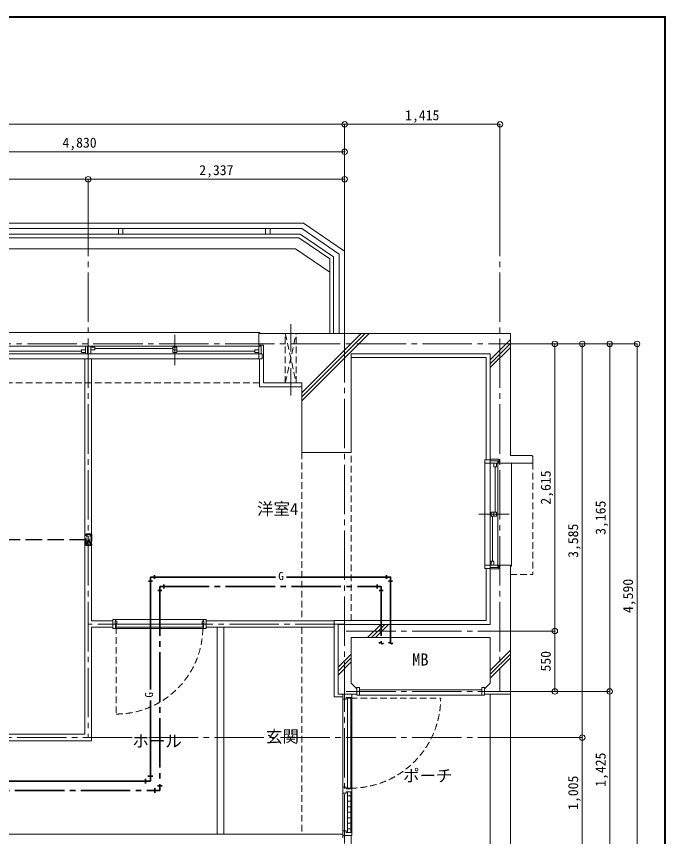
# Model space of a CAD drawing. Units: millimetres at full size, sheet at 1:50. Extents: x -9674 to 9699, y -6794 to 6791.
# Drawn here: x 3784 to 9699, y -679 to 6791 of the extents above; entities that cross this region are included whole.
import ezdxf
from ezdxf.enums import TextEntityAlignment as Align

# ---------------------------------------------------------------- set-up
doc = ezdxf.new("R2010")
doc.units = ezdxf.units.MM
doc.header["$LTSCALE"] = 50
doc.header["$PDMODE"] = 32
doc.header["$PDSIZE"] = 50
for name, pattern in [('CHAIN1', [8, 5, -1, 1, -1]), ('CHAIN2', [12, 9, -1, 1, -1]), ('DASHED1', [1.8, 1.2, -0.6]), ('DASHED3', [4, 3, -1])]:
    doc.linetypes.add(name, pattern=pattern)
for name, color, linetype, lineweight in [('0-0_図面枠', 7, 'Continuous', 9), ('1-0_芯', 134, 'CHAIN2', 9), ('1-1_躯体', 134, 'Continuous', 9), ('1-2_間仕切', 134, 'Continuous', 9), ('1-3_建具', 134, 'Continuous', 9), ('1-5_設備', 134, 'Continuous', 9), ('1-6_ﾊﾞﾙｺﾆｰ・階段', 134, 'Continuous', 9), ('1-7_その他', 134, 'DASHED1', 9), ('1-8_ハッチ', 134, 'Continuous', 9), ('1-B_寸法', 134, 'Continuous', 9), ('1-C_梁', 134, 'DASHED1', 9), ('2-2', 5, 'DASHED3', 25), ('2-3_建具', 4, 'Continuous', 35), ('2-9_金物', 1, 'CHAIN2', 35)]:
    doc.layers.add(name, color=color, linetype=linetype, lineweight=lineweight)
doc.layers.add('1-A_文字', color=134, linetype='Continuous')
doc.styles.add('ＭＳ ゴシック', font='')
doc.styles.get('ＭＳ ゴシック').set_extended_font_data('MS Gothic')

msp = doc.modelspace()

# ---------------------------------------------------------------- linework, layer by layer
at = {"layer": '0-0_図面枠'}
for p, q in [((9697.16, 6789.66), (-9672.16, 6789.66)), ((9695.4, 6787.9), (-9670.4, 6787.9)), ((-9668.64, 6786.14), (9693.64, 6786.14)), ((9691.87, 6784.38), (-9666.87, 6784.38)), ((9690.11, 6782.61), (-9665.11, 6782.61)), ((9688.35, 6780.85), (-9663.35, 6780.85)), ((9688.35, -6783.35), (9688.35, 6780.85)), ((9690.11, -6785.11), (9690.11, 6782.61)), ((9691.87, -6786.88), (9691.87, 6784.38)), ((9693.64, 6786.14), (9693.64, -6788.64)), ((9695.4, -6790.4), (9695.4, 6787.9)), ((9697.16, -6792.16), (9697.16, 6789.66))]:
    msp.add_line(p, q, dxfattribs=at)
msp.add_lwpolyline([(9698.92, -6793.93), (9698.92, 6791.43), (-9673.92, 6791.43)], dxfattribs=at)
at = {"layer": '1-0_芯'}
for p, q in [((4437.58, 5058.48), (4437.58, 223.48)), ((6774.58, -4341.52), (6774.58, 5058.48)), ((8189.58, 5058.48), (8189.58, 643.48)), ((-8715.42, 3808.48), (8439.58, 3808.48)), ((6774.58, 1257.48), (4437.58, 1257.48)), ((8439.58, 1193.48), (6774.58, 1193.48)), ((8439.58, 643.48), (6774.58, 643.48)), ((8439.58, 223.48), (-3044.42, 223.48))]:
    msp.add_line(p, q, dxfattribs=at)
at = {"layer": '1-1_躯体'}
for p, q in [((5992.58, 3798.48), (5992.58, 3903.48)), ((8284.58, 3903.48), (5992.58, 3903.48)), ((8284.58, 3903.48), (8284.58, 2793.48)), ((6034.58, 3798.48), (5992.58, 3798.48)), ((6034.58, 3453.48), (6034.58, 3798.48)), ((8099.58, 3718.48), (8099.58, 2758.48)), ((6384.58, 3453.48), (6034.58, 3453.48)), ((6384.58, 2818.48), (6384.58, 3453.48)), ((8479.58, 2793.48), (8284.58, 2793.48)), ((8479.58, 2793.48), (8489.58, 2783.48)), ((8489.58, 2783.48), (8489.58, 2723.48)), ((8179.58, 2758.48), (8099.58, 2758.48)), ((8179.58, 2758.48), (8179.58, 2723.48)), ((8179.58, 2723.48), (8489.58, 2723.48)), ((8179.58, 1758.48), (8179.58, 1793.48)), ((8179.58, 1793.48), (8284.58, 1793.48)), ((8284.58, 1793.48), (8284.58, 618.48)), ((8179.58, 1758.48), (8099.58, 1758.48)), ((8099.58, 1758.48), (8099.58, 1253.48)), ((6714.58, 1253.48), (8099.58, 1253.48)), ((6714.58, 618.48), (6714.58, 1253.48)), ((6834.58, 1133.48), (8099.58, 1133.48)), ((6834.58, 718.48), (6834.58, 1133.48)), ((8099.58, 1133.48), (8099.58, 718.48)), ((6884.58, 668.48), (6834.58, 718.48)), ((8049.58, 668.48), (8099.58, 718.48)), ((6884.58, 618.48), (6714.58, 618.48)), ((6884.58, 668.48), (6884.58, 618.48)), ((8049.58, 668.48), (8049.58, 618.48)), ((8049.58, 618.48), (8284.58, 618.48)), ((6759.58, -667.52), (6759.58, -691.52)), ((6834.58, -667.52), (6759.58, -667.52)), ((6834.58, -1326.52), (6834.58, -667.52))]:
    msp.add_line(p, q, dxfattribs=at)
msp.add_lwpolyline([(6384.58, 2818.48), (6834.58, 2818.48), (6834.58, 3718.48), (8099.58, 3718.48)], dxfattribs=at)
at = {"layer": '1-2_間仕切'}
for p, q in [((4407.58, 3671.48), (4407.58, 254.48)), ((4467.58, 3671.48), (4467.58, 1287.48)), ((4662.58, 1287.48), (4467.58, 1287.48)), ((6679.58, 1287.48), (5512.58, 1287.48)), ((4467.58, 1227.48), (4467.58, 192.48)), ((4662.58, 1227.48), (4467.58, 1227.48)), ((6679.58, 1227.48), (5512.58, 1227.48)), ((3184.58, 254.48), (4407.58, 254.48)), ((3184.58, 192.48), (4467.58, 192.48))]:
    msp.add_line(p, q, dxfattribs=at)
at = {"layer": '1-3_建具'}
for p, q in [((2872.58, 3913.48), (6002.58, 3913.48)), ((5227.58, 3891.96), (5227.58, 3615)), ((6002.58, 3903.48), (6002.58, 3913.48)), ((4397.58, 3788.48), (2897.58, 3788.48)), ((4377.58, 3741.48), (3665.08, 3741.48)), ((4377.58, 3753.48), (4412.58, 3753.48)), ((4377.58, 3729.48), (4377.58, 3753.48)), ((4397.58, 3788.48), (4477.58, 3788.48)), ((4412.58, 3788.48), (4412.58, 3718.48)), ((4432.58, 3718.48), (4432.58, 3788.48)), ((4462.58, 3788.48), (4462.58, 3718.48)), ((4497.58, 3753.48), (4462.58, 3753.48)), ((5977.58, 3788.48), (4477.58, 3788.48)), ((5210.08, 3765.48), (4497.58, 3765.48)), ((5210.08, 3729.48), (5210.08, 3777.48)), ((5245.08, 3777.48), (5210.08, 3777.48)), ((5245.08, 3753.48), (5210.08, 3753.48)), ((5245.08, 3729.48), (5245.08, 3777.48)), ((5957.58, 3741.48), (5245.08, 3741.48)), ((5957.58, 3753.48), (5992.58, 3753.48)), ((5957.58, 3729.48), (5957.58, 3753.48)), ((6012.58, 3788.48), (5977.58, 3788.48)), ((5992.58, 3718.48), (5992.58, 3788.48)), ((6012.58, 3788.48), (6012.58, 3718.48)), ((2882.58, 3671.48), (5992.58, 3671.48)), ((4397.58, 3718.48), (2897.58, 3718.48)), ((4377.58, 3729.48), (4412.58, 3729.48)), ((4477.58, 3718.48), (4397.58, 3718.48)), ((5977.58, 3718.48), (4477.58, 3718.48)), ((5245.08, 3729.48), (5210.08, 3729.48)), ((5957.58, 3729.48), (5992.58, 3729.48)), ((5977.58, 3718.48), (5992.58, 3718.48)), ((6022.58, 3718.48), (5992.58, 3718.48)), ((5992.58, 3671.48), (5992.58, 3718.48)), ((6022.58, 3671.48), (5992.58, 3671.48)), ((6022.58, 3671.48), (6022.58, 3718.48)), ((6022.58, 3671.48), (6022.58, 3672.51)), ((8052.58, 2753.48), (8053.61, 2753.48)), ((8052.58, 2753.48), (8052.58, 2723.48)), ((8052.58, 2753.48), (8099.58, 2753.48)), ((8052.58, 2723.48), (8099.58, 2723.48)), ((8052.58, 2723.48), (8052.58, 1793.48)), ((8099.58, 2753.48), (8099.58, 2723.48)), ((8169.58, 2743.48), (8099.58, 2743.48)), ((8099.58, 2723.48), (8169.58, 2723.48)), ((8099.58, 2708.48), (8099.58, 2723.48)), ((8099.58, 1808.48), (8099.58, 2708.48)), ((8158.58, 2688.48), (8158.58, 2723.48)), ((8169.58, 2743.48), (8169.58, 2708.48)), ((8169.58, 1808.48), (8169.58, 2708.48)), ((8294.58, 2723.48), (8294.58, 1783.48)), ((8146.58, 2275.98), (8146.58, 2688.48)), ((8273.06, 2258.48), (7996.1, 2258.48)), ((8110.58, 2240.98), (8110.58, 2275.98)), ((8110.58, 2275.98), (8158.58, 2275.98)), ((8134.58, 2240.98), (8134.58, 2275.98)), ((8158.58, 2240.98), (8158.58, 2275.98)), ((8110.58, 2240.98), (8158.58, 2240.98)), ((8122.58, 2240.98), (8122.58, 1828.48)), ((8052.58, 1763.48), (8052.58, 1793.48)), ((8052.58, 1793.48), (8099.58, 1793.48)), ((8099.58, 1808.48), (8099.58, 1793.48)), ((8099.58, 1793.48), (8169.58, 1793.48)), ((8099.58, 1763.48), (8099.58, 1793.48)), ((8110.58, 1828.48), (8134.58, 1828.48)), ((8110.58, 1828.48), (8110.58, 1793.48)), ((8134.58, 1828.48), (8134.58, 1793.48)), ((8169.58, 1773.48), (8169.58, 1808.48)), ((8052.58, 1763.48), (8053.61, 1763.48)), ((8052.58, 1763.48), (8099.58, 1763.48)), ((8169.58, 1773.48), (8099.58, 1773.48)), ((8284.58, 1783.48), (8294.58, 1783.48)), ((4662.58, 1217.48), (4662.58, 1297.48)), ((4662.58, 1297.48), (4687.58, 1297.48)), ((4697.58, 1282.48), (4682.58, 1282.48)), ((4682.58, 1282.48), (4682.58, 1262.48)), ((4687.58, 1282.48), (4687.58, 1297.48)), ((5487.58, 1297.48), (4687.58, 1297.48)), ((4697.58, 1262.48), (4697.58, 1282.48)), ((5477.58, 1262.48), (5477.58, 1282.48)), ((5492.58, 1282.48), (5477.58, 1282.48)), ((5487.58, 1297.48), (5512.58, 1297.48)), ((5487.58, 1282.48), (5487.58, 1297.48)), ((5492.58, 1262.48), (5492.58, 1282.48)), ((4662.58, 1217.48), (4687.58, 1217.48)), ((4682.58, 1262.48), (4697.58, 1262.48)), ((4692.58, 1257.48), (4692.58, 1227.48)), ((5482.58, 1257.48), (4692.58, 1257.48)), ((4692.58, 1227.48), (5482.58, 1227.48)), ((5492.58, 1262.48), (5477.58, 1262.48)), ((5482.58, 1227.48), (5482.58, 1257.48)), ((5487.58, 1262.48), (5487.58, 1217.48)), ((6909.58, 678.48), (6884.58, 678.48)), ((6909.58, 608.48), (6909.58, 678.48)), ((8024.58, 678.48), (8049.58, 678.48)), ((8024.58, 608.48), (8024.58, 678.48)), ((6759.58, 618.48), (6759.58, 572.48)), ((6839.58, 587.48), (6839.58, 618.48)), ((6909.58, 658.48), (8024.58, 658.48)), ((8024.58, 608.48), (6909.58, 608.48)), ((6789.58, 572.48), (6759.58, 572.48)), ((6759.58, -227.52), (6759.58, 572.48)), ((6799.58, 582.48), (6799.58, -237.52)), ((6829.58, 582.48), (6799.58, 582.48)), ((6829.58, 582.48), (6829.58, -237.52)), ((6839.58, 587.48), (6839.58, -242.52)), ((6789.58, -227.52), (6759.58, -227.52)), ((6759.58, -282.52), (6759.58, -227.52)), ((6759.58, -282.52), (6759.58, -627.52)), ((6789.58, -227.52), (6789.58, -242.52)), ((6829.58, -237.52), (6799.58, -237.52)), ((6799.58, -272.52), (6799.58, -642.52)), ((6829.58, -272.52), (6829.58, -642.52)), ((6839.58, -642.52), (6839.58, -272.52)), ((6799.58, -307.52), (6829.58, -307.52)), ((6799.58, -357.52), (6829.58, -357.52)), ((6799.58, -407.52), (6829.58, -407.52)), ((6799.58, -457.52), (6829.58, -457.52)), ((6799.58, -507.52), (6829.58, -507.52)), ((6799.58, -557.52), (6829.58, -557.52)), ((6789.58, -627.52), (6759.58, -627.52)), ((6759.58, -667.52), (6759.58, -627.52)), ((6759.58, -663.52), (6759.58, -642.52)), ((6799.58, -607.52), (6829.58, -607.52)), ((6834.58, -667.52), (6839.58, -667.52)), ((6839.58, -642.52), (6839.58, -667.52))]:
    msp.add_line(p, q, dxfattribs=at)
at = {"layer": '1-3_建具', "linetype": 'DASHED1'}
for p, q in [((8489.58, 2723.48), (8489.58, 1708.48)), ((8284.58, 1708.48), (8489.58, 1708.48)), ((4692.58, 1227.48), (4692.58, 437.48)), ((6829.58, 582.48), (7649.58, 582.48))]:
    msp.add_line(p, q, dxfattribs=at)
at = {"layer": '1-3_建具'}
for points in [[(4497.58, 3753.48), (4497.58, 3777.48), (4462.58, 3777.48)], [(8158.58, 2688.48), (8134.58, 2688.48), (8134.58, 2723.48)], [(5487.58, 1217.48), (5512.58, 1217.48), (5512.58, 1297.48)], [(4687.58, 1262.48), (4687.58, 1217.48), (5487.58, 1217.48)], [(6884.58, 678.48), (6884.58, 608.48), (6909.58, 608.48)], [(8049.58, 678.48), (8049.58, 608.48), (8024.58, 608.48)], [(6789.58, 572.48), (6789.58, 587.48), (6839.58, 587.48)], [(6759.58, -282.52), (6789.58, -282.52), (6789.58, -272.52), (6839.58, -272.52)], [(6789.58, -242.52), (6839.58, -242.52), (6839.58, -272.52)], [(6789.58, -627.52), (6789.58, -642.52), (6839.58, -642.52)]]:
    msp.add_lwpolyline(points, dxfattribs=at)
at = {"layer": '1-3_建具', "linetype": 'DASHED1'}
for centre, radius in [((4692.58, 1227.48), 790), ((6829.58, 582.48), 820)]:
    msp.add_arc(centre, radius, 270, 0, dxfattribs=at)
at = {"layer": '1-5_設備'}
for p, q in [((5614.58, -656.52), (5614.58, 1227.48)), ((5674.58, -656.52), (5674.58, 1227.48))]:
    msp.add_line(p, q, dxfattribs=at)
at = {"layer": '1-6_ﾊﾞﾙｺﾆｰ・階段'}
for p, q in [((4714.58, 4808.48), (4714.58, 4858.48)), ((4754.58, 4808.48), (4754.58, 4858.48)), ((6054.58, 4808.48), (6054.58, 4858.48)), ((6094.58, 4808.48), (6094.58, 4858.48)), ((6383.22, 4858.48), (6724.58, 4626.97)), ((6367.87, 4808.48), (6674.58, 4600.47)), ((6639.58, 3903.48), (6639.58, 4581.92)), ((6674.58, 3903.48), (6674.58, 4600.47)), ((6724.58, 3903.48), (6724.58, 4626.97)), ((8099.58, 618.48), (8099.58, -3291.52)), ((8284.58, 618.48), (8284.58, -3291.52))]:
    msp.add_line(p, q, dxfattribs=at)
for points in [[(2659.93, 4603.48), (3035.93, 4858.48), (6383.22, 4858.48)], [(3020.58, 4908.48), (6398.58, 4908.48), (6774.58, 4653.48), (6774.58, 3903.48)], [(2675.29, 4553.48), (3051.29, 4808.48), (6367.87, 4808.48)], [(2686.04, 4518.48), (3062.04, 4773.48), (6357.12, 4773.48), (6639.58, 4581.92)], [(2344.58, 4418.48), (2716.75, 4418.48), (3092.75, 4673.48), (6326.41, 4673.48), (6639.58, 4461.09)]]:
    msp.add_lwpolyline(points, dxfattribs=at)
at = {"layer": '1-7_その他', "linetype": 'CHAIN1'}
msp.add_line((6284.19, 3338.48), (6284.19, 4003.48), dxfattribs=at)
at = {"layer": '1-7_その他'}
for p, q in [((6234.19, 3453.48), (6234.19, 3903.48)), ((6234.19, 3453.48), (6334.19, 3903.48)), ((6234.19, 3903.48), (6334.19, 3453.48)), ((6334.19, 3453.48), (6334.19, 3903.48))]:
    msp.add_line(p, q, dxfattribs=at)
at = {"layer": '1-8_ハッチ'}
for p, q in [((6384.58, 3291.42), (6996.64, 3903.48)), ((6384.58, 3326.77), (6961.28, 3903.48)), ((6384.58, 3362.13), (6925.93, 3903.48)), ((8099.58, 3662.92), (8284.58, 3847.92)), ((8099.58, 3627.56), (8284.58, 3812.56)), ((8099.58, 3592.2), (8284.58, 3777.2)), ((6834.58, 3683.48), (8064.58, 3683.48)), ((8064.58, 3683.48), (8064.58, 2753.48)), ((8064.58, 1763.48), (8064.58, 1288.48)), ((6679.58, 1288.48), (8064.58, 1288.48)), ((6679.58, 593.48), (6679.58, 1288.48)), ((6984.36, 1133.48), (7104.36, 1253.48)), ((7019.71, 1133.48), (7139.71, 1253.48)), ((7055.07, 1133.48), (7175.07, 1253.48)), ((6714.58, 863.7), (6834.58, 983.7)), ((8099.58, 834.49), (8284.58, 1019.49)), ((8099.58, 799.13), (8284.58, 984.13)), ((6714.58, 828.35), (6834.58, 948.35)), ((6714.58, 792.99), (6834.58, 912.99)), ((8099.58, 763.78), (8284.58, 948.78)), ((6759.58, 593.48), (6679.58, 593.48)), ((6759.58, -656.52), (2119.58, -656.52))]:
    msp.add_line(p, q, dxfattribs=at)
msp.add_lwpolyline([(6384.58, 3418.48), (5999.58, 3418.48), (5999.58, 3671.48)], dxfattribs=at)
at = {"layer": '1-B_寸法'}
for p, q in [((6774.58, 5808.48), (8189.58, 5808.48)), ((6774.58, 5808.48), (6774.58, 5058.48)), ((8189.58, 5808.48), (8189.58, 5058.48)), ((1944.58, 5558.48), (6774.58, 5558.48)), ((1944.58, 5308.48), (4437.58, 5308.48)), ((4437.58, 5308.48), (6774.58, 5308.48)), ((4437.58, 5308.48), (4437.58, 5058.48)), ((8439.58, 3808.48), (9439.58, 3808.48)), ((8689.58, 1193.48), (8689.58, 3808.48)), ((8939.58, 223.48), (8939.58, 3808.48)), ((9189.58, 3808.48), (9189.58, 643.48)), ((9439.58, -781.52), (9439.58, 3808.48)), ((8689.58, 1193.48), (8439.58, 1193.48)), ((8689.58, 643.48), (8689.58, 1193.48)), ((8439.58, 643.48), (9189.58, 643.48)), ((9189.58, 643.48), (9189.58, -781.52)), ((8439.58, 223.48), (8939.58, 223.48)), ((8939.58, -781.52), (8939.58, 223.48))]:
    msp.add_line(p, q, dxfattribs=at)
msp.add_lwpolyline([(-8215.42, 5808.48), (-6725.42, 5808.48), (6774.58, 5808.48)], dxfattribs=at)
for p in [(6774.58, 5808.48), (8189.58, 5808.48), (6774.58, 5558.48), (4437.58, 5308.48), (6774.58, 5308.48), (8689.58, 3808.48), (8939.58, 3808.48), (9189.58, 3808.48), (9439.58, 3808.48), (8689.58, 1193.48), (8689.58, 643.48), (9189.58, 643.48), (8939.58, 223.48)]:
    msp.add_point(p, dxfattribs=at)
at = {"layer": '1-C_梁'}
for p, q in [((5999.58, 3453.48), (2719.58, 3453.48)), ((6384.58, 2818.48), (6384.58, 1287.48)), ((6834.58, 1288.48), (6834.58, 2818.48)), ((6384.58, 1227.48), (6384.58, -656.52))]:
    msp.add_line(p, q, dxfattribs=at)
at = {"layer": '2-2'}
msp.add_line((4417.58, 2024.93), (815.37, 2024.93), dxfattribs=at)
at = {"layer": '2-2', "color": 4, "linetype": 'DASHED1', "lineweight": 35}
for p, q in [((4467.58, 2074.93), (4417.58, 2074.93)), ((4467.58, 1974.93), (4417.58, 2074.93)), ((4417.58, 1974.93), (4467.58, 2074.93)), ((4467.58, 2074.93), (4467.58, 1974.93))]:
    msp.add_line(p, q, dxfattribs=at)
msp.add_lwpolyline([(4467.58, 1974.93), (4417.58, 1974.93), (4417.58, 2074.93)], dxfattribs=at)
at = {"layer": '2-2', "color": 150}
msp.add_solid([(4467.58, 1974.93), (4467.58, 2074.93), (4417.58, 1974.93), (4417.58, 2074.93)], dxfattribs=at)
at = {"layer": '2-3_建具'}
for p, q in [((5022.52, 1648.56), (4986.52, 1648.56)), ((5004.52, 1685.48), (6145.1, 1685.48)), ((5004.52, 1685.48), (5004.52, 661.85)), ((5041.43, 1667.48), (5041.43, 1703.48)), ((7156.12, 1667.48), (7156.12, 1703.48)), ((7175.04, 1648.57), (7211.04, 1648.57)), ((5004.52, 561.85), (5004.52, -173.82)), ((4982.92, -129.53), (5026.12, -129.53)), ((3229.52, -173.82), (5004.52, -173.82)), ((4960.23, -195.42), (4960.23, -152.22))]:
    msp.add_line(p, q, dxfattribs=at)
msp.add_lwpolyline([(6245.1, 1685.48), (7193.04, 1685.48), (7193.04, 1082.93)], dxfattribs=at)
for centre, start, end in [((7183.04, 1076.86), 31.23674, 148.76326), ((7203.04, 1088.99), 211.23674, 328.76326)]:
    msp.add_arc(centre, 11.7, start, end, dxfattribs=at)
at = {"layer": '2-9_金物'}
for p, q in [((5090.24, 1599.75), (5090.24, -259.54)), ((5090.24, 1599.75), (7107.32, 1599.75)), ((5127.15, 1581.75), (5127.15, 1617.75)), ((7070.4, 1581.75), (7070.4, 1617.75)), ((7107.32, 1599.75), (7107.32, 1082.93)), ((5108.24, 1562.84), (5072.24, 1562.84)), ((7089.32, 1562.84), (7125.32, 1562.84)), ((5068.64, -215.25), (5111.84, -215.25)), ((1371.13, -259.54), (5090.24, -259.54)), ((5045.95, -281.14), (5045.95, -237.94))]:
    msp.add_line(p, q, dxfattribs=at)
at = {"layer": '2-9_金物', "linetype": 'Continuous'}
for centre, start, end in [((7097.32, 1076.86), 31.23674, 148.76326), ((7117.32, 1088.99), 211.23674, 328.76326)]:
    msp.add_arc(centre, 11.7, start, end, dxfattribs=at)

# ---------------------------------------------------------------- texts
at = {"layer": '1-A_文字', "style": 'ＭＳ ゴシック'}
for s, p in [('洋室4', (5976.35, 2217.63)), ('MB', (7389.45, 846.27)), ('玄関', (6057.64, 145.5)), ('ホール', (4840.61, 103.46)), ('ポーチ', (7306.85, -211.83))]:
    msp.add_text(s, height=110, dxfattribs=at).set_placement(p, align=Align.BOTTOM_LEFT)
at = {"layer": '1-B_寸法', "style": 'ＭＳ ゴシック'}
for s, p in [('1,415', (7325.83, 5818.48)), ('4,830', (4203.33, 5568.48)), ('2,337', (5449.83, 5318.48))]:
    msp.add_text(s, height=91.64, dxfattribs=at).set_placement(p, align=Align.BOTTOM_LEFT)
for s, p in [('2,615', (8679.58, 2344.73)), ('3,165', (9179.58, 2069.73)), ('3,585', (8929.58, 1859.73)), ('4,590', (9429.58, 1357.23)), ('550', (8679.58, 824.73)), ('1,425', (9179.58, -225.27)), ('1,005', (8929.58, -435.27))]:
    msp.add_text(s, height=91.64, rotation=90, dxfattribs=at).set_placement(p, align=Align.BOTTOM_LEFT)
at = {"layer": '2-3_建具', "color": 7, "style": 'ＭＳ ゴシック'}
msp.add_text('G', height=73.31, dxfattribs=at).set_placement((6170.1, 1635.48), align=Align.BOTTOM_LEFT)
msp.add_text('G', height=73.31, rotation=90, dxfattribs=at).set_placement((5050.83, 586.85), align=Align.BOTTOM_LEFT)

doc.saveas('drawing.dxf')
